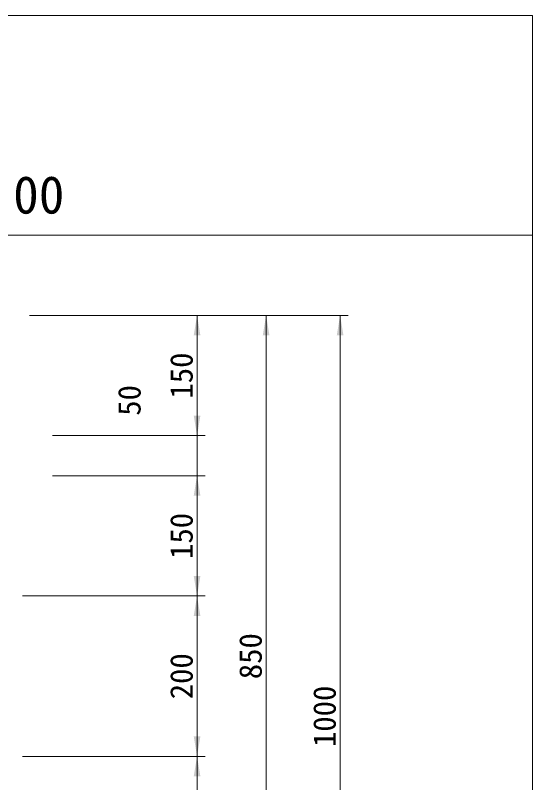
# Model space of a CAD drawing. Units: millimetres, scale not verified. Extents: x -6861 to 6861, y -3554 to 3095.
# Drawn here: x 6216 to 6861, y 2138 to 3095 of the extents above; entities that cross this region are included whole.
import ezdxf
from ezdxf.enums import TextEntityAlignment as Align

# ---------------------------------------------------------------- set-up
doc = ezdxf.new("R2010")
doc.units = ezdxf.units.MM
doc.header["$LTSCALE"] = 20
for name, color, linetype, lineweight in [('0-3_TEMP', 3, 'Continuous', 18), ('0-6_寸法', 1, 'Continuous', 18), ('0-9_枠線', 6, 'Continuous', 18)]:
    doc.layers.add(name, color=color, linetype=linetype, lineweight=lineweight)
doc.layers.add('0-7_注釈', color=1, linetype='Continuous')
doc.styles.add('ＭＳ ゴシック', font='')
doc.styles.get('ＭＳ ゴシック').set_extended_font_data('MS Gothic')

msp = doc.modelspace()

# ---------------------------------------------------------------- linework, layer by layer
at = {"layer": '0-3_TEMP'}
msp.add_line((1260.93, 2820.78), (6860.93, 2820.78), dxfattribs=at)
at = {"layer": '0-6_寸法'}
for p, q in [((6233.8, 2720.78), (6538.79, 2720.78)), ((6233.8, 2720.78), (6452.74, 2720.78)), ((6233.8, 2720.78), (6631.03, 2720.78)), ((6442.74, 1830.78), (6442.74, 2720.78)), ((6528.79, 1870.78), (6528.79, 2720.78)), ((6621.03, 1720.78), (6621.03, 2720.78)), ((6262.64, 2570.78), (6452.74, 2570.78)), ((6262.8, 2570.78), (6452.74, 2570.78)), ((6262.8, 2520.78), (6452.74, 2520.78)), ((6262.8, 2520.78), (6452.74, 2520.78)), ((6225.06, 2370.78), (6452.74, 2370.78)), ((6225.06, 2370.78), (6452.74, 2370.78)), ((6225.14, 2170.77), (6452.74, 2170.77)), ((6225.14, 2170.77), (6452.74, 2170.77))]:
    msp.add_line(p, q, dxfattribs=at)
for points in [[(6438.57, 2695.78), (6442.74, 2720.78), (6446.9, 2695.78)], [(6524.63, 2695.78), (6528.79, 2720.78), (6532.96, 2695.78)], [(6616.87, 2695.78), (6621.03, 2720.78), (6625.2, 2695.78)], [(6438.57, 2595.78), (6442.74, 2570.78), (6446.9, 2595.78)], [(6438.57, 2595.78), (6442.74, 2570.78), (6446.9, 2595.78)], [(6438.57, 2495.78), (6442.74, 2520.78), (6446.9, 2495.78)], [(6438.57, 2495.78), (6442.74, 2520.78), (6446.9, 2495.78)], [(6438.57, 2395.78), (6442.74, 2370.78), (6446.9, 2395.78)], [(6438.57, 2345.78), (6442.74, 2370.78), (6446.9, 2345.78)], [(6438.57, 2195.77), (6442.74, 2170.77), (6446.9, 2195.77)], [(6438.57, 2145.77), (6442.74, 2170.77), (6446.9, 2145.77)]]:
    msp.add_solid(points, dxfattribs=at)
at = {"layer": '0-9_枠線'}
for p, q in [((1260.93, 3094.96), (6860.93, 3094.96)), ((6860.93, 3094.96), (6860.93, -705.04))]:
    msp.add_line(p, q, dxfattribs=at)

# ---------------------------------------------------------------- texts
at = {"layer": '0-6_寸法', "style": 'ＭＳ ゴシック'}
for s, p in [('150', (6445.78, 2616.98)), ('50', (6380.89, 2595.54)), ('150', (6445.78, 2416.98)), ('850', (6531.83, 2266.98)), ('200', (6445.78, 2241.98)), ('1000', (6624.07, 2182.38))]:
    msp.add_text(s, height=28.15, rotation=90, dxfattribs=at).set_placement(p, align=Align.BOTTOM_LEFT)
at = {"layer": '0-7_注釈', "style": 'ＭＳ ゴシック'}
msp.add_text('土被り h=1.00', height=46.92, dxfattribs=at).set_placement((5862.01, 2833.64), align=Align.BOTTOM_LEFT)

doc.saveas('drawing.dxf')
